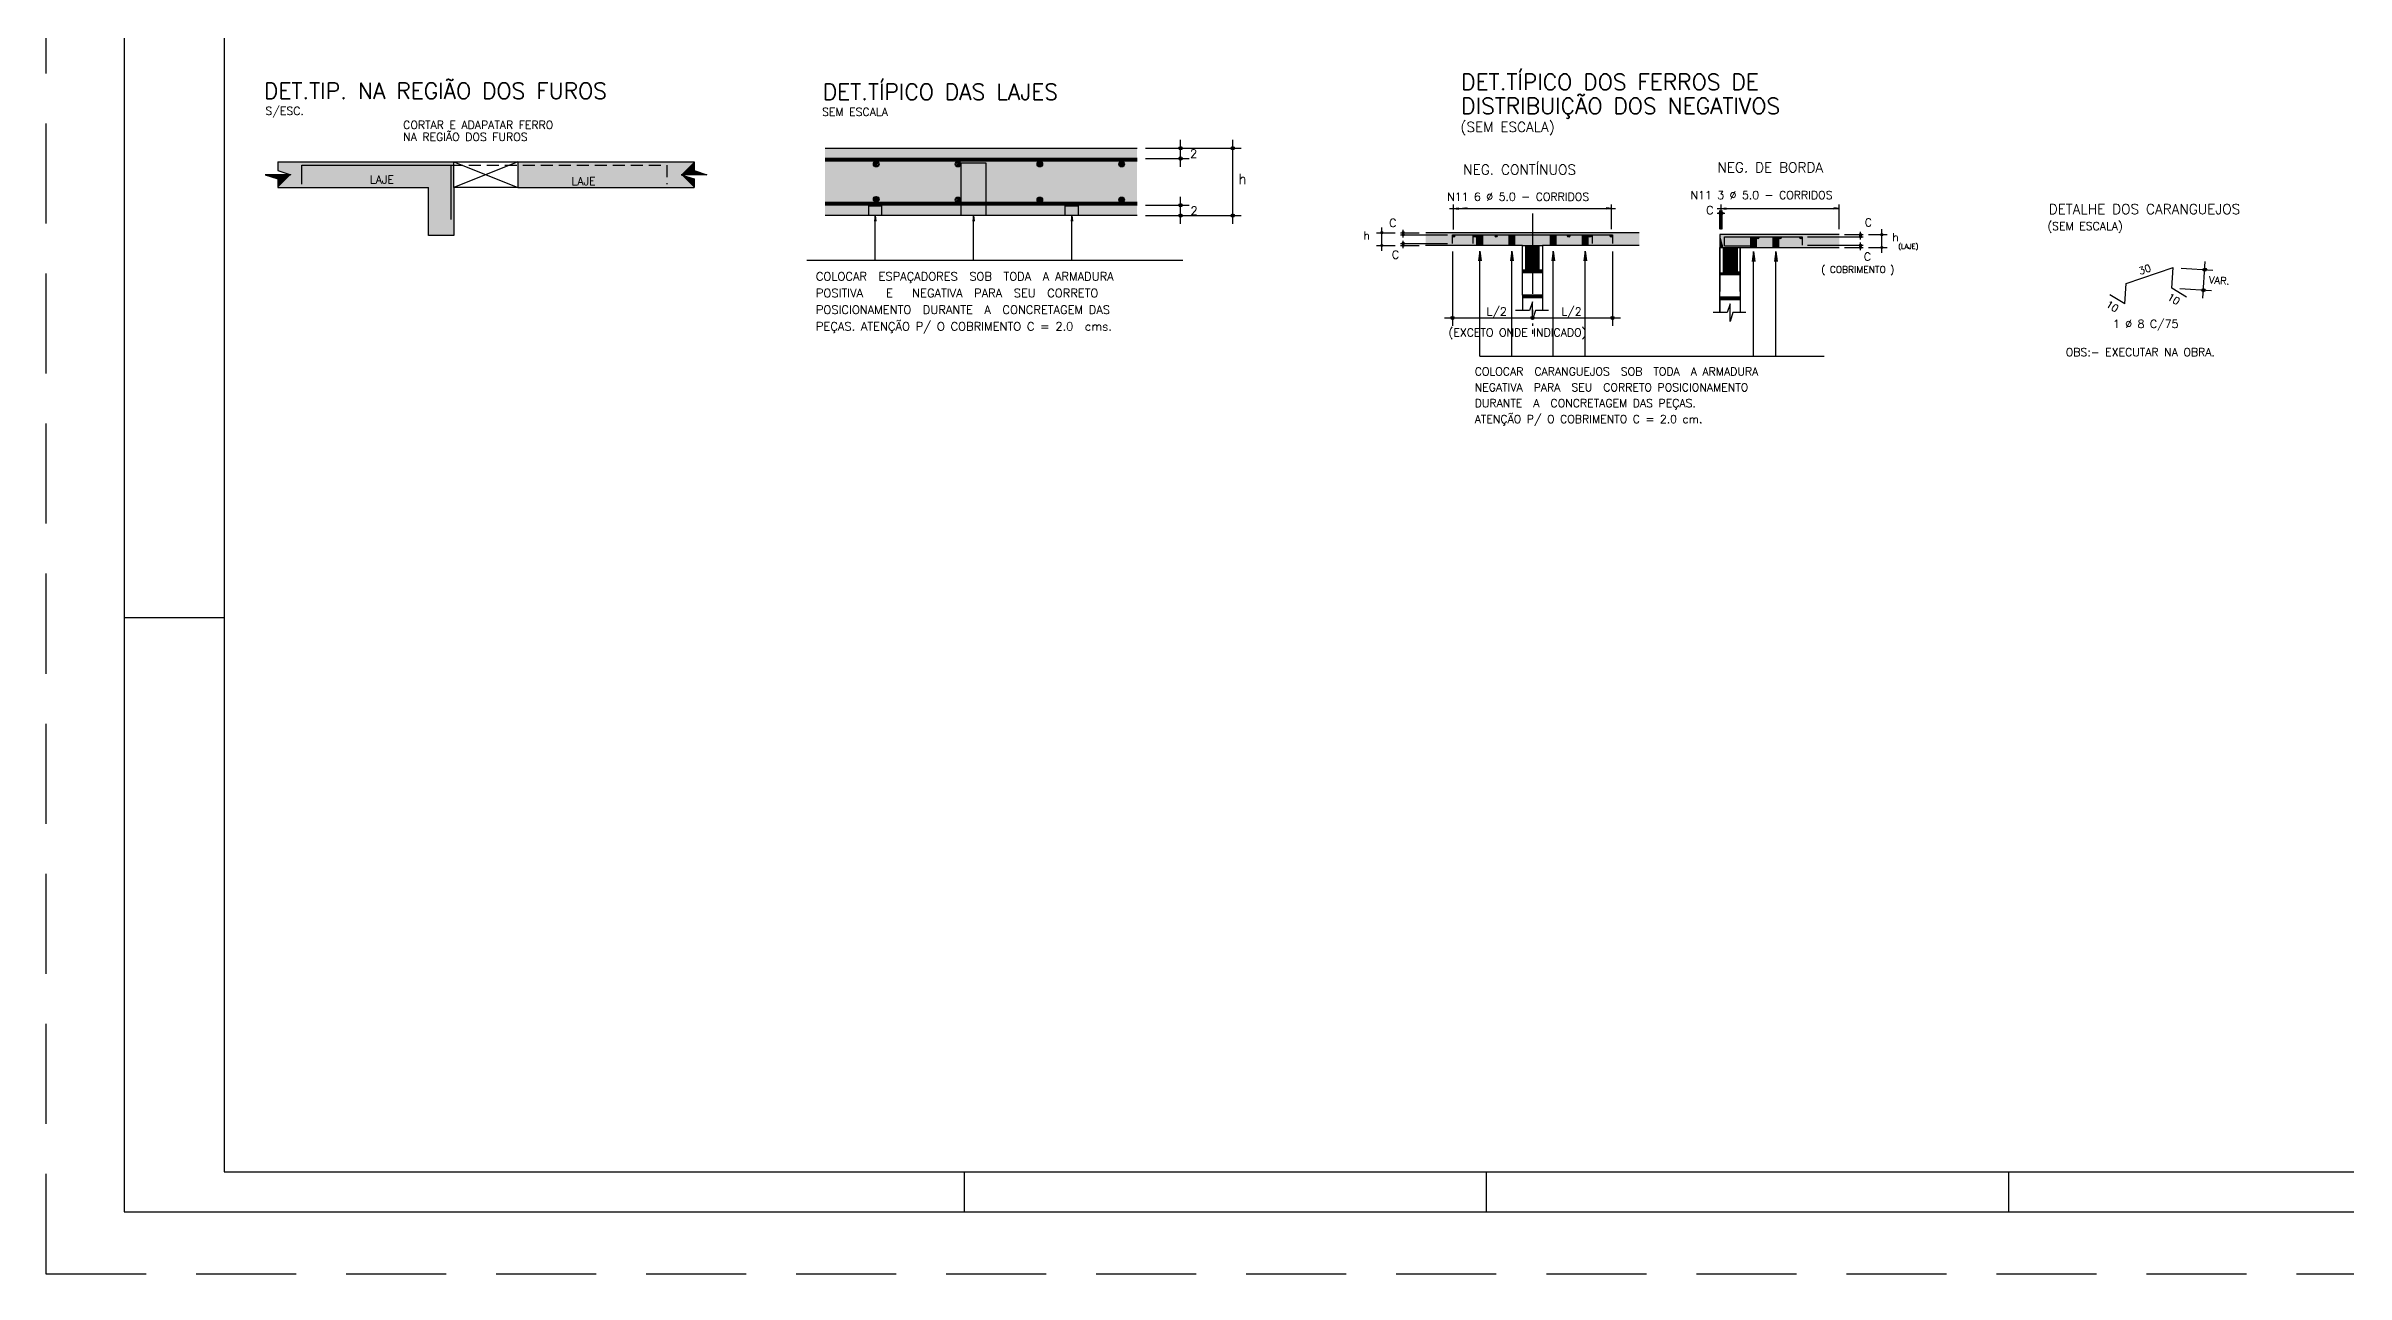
# Model space of a CAD drawing. Extents: x -1.9 to 86, y -1.6 to 60.9.
# Drawn here: x -1.9 to 55.5, y -1.6 to 29.1 of the extents above; entities that cross this region are included whole.
import ezdxf

# ---------------------------------------------------------------- set-up
doc = ezdxf.new("R2010")
doc.units = 0
doc.header["$MEASUREMENT"] = 0
for name, pattern in [('ESTILO_TQS_0001', [0.45, 0.3, -0.15]), ('ESTILO_TQS_0004', [3.3, 2, -0.4, 0.05, -0.4, 0.05, -0.4]), ('HIDDEN', [0.375, 0.25, -0.125])]:
    doc.linetypes.add(name, pattern=pattern)
doc.layers.get('0').update_dxf_attribs({"linetype": 'CONTINUOUS'})
doc.layers.get('Defpoints').update_dxf_attribs({"linetype": 'CONTINUOUS'})
for name, color, linetype in [('ARQ_FOLHA', 7, 'CONTINUOUS'), ('PENA_01', 1, 'CONTINUOUS'), ('PENA_02', 2, 'CONTINUOUS'), ('PENA_03', 3, 'CONTINUOUS'), ('PENA_04', 4, 'CONTINUOUS'), ('PENA_05', 5, 'CONTINUOUS'), ('PENA_06', 6, 'CONTINUOUS'), ('PENA_10', 253, 'CONTINUOUS')]:
    doc.layers.add(name, color=color, linetype=linetype)
doc.styles.get("Standard").update_dxf_attribs({"font": 'ROMANS.SHX'})

# ---------------------------------------------------------------- blocks, each defined once
blk = doc.blocks.new('FOLHA A1 - 841 X 594')
at = {"layer": 'ARQ_FOLHA', "color": 1}
for p, q in [((-816, 148.5), (-841, 148.5)), ((-631, 10), (-631, 0)), ((-500.5, 10), (-500.5, 0)), ((-370, 10), (-370, 0))]:
    blk.add_line(p, q, dxfattribs=at)
for points in [[(-841, 0), (0, 0), (0, 594), (-841, 594)], [(-816, 10), (-10, 10), (-10, 584), (-816, 584)]]:
    blk.add_lwpolyline(points, close=True, dxfattribs=at)
at = {"layer": 'Defpoints', "color": 8, "linetype": 'HIDDEN', "ltscale": 100}
blk.add_lwpolyline([(-860.5, 609.5), (-860.5, -15.5), (19.5, -15.5), (19.5, 609.5)], close=True, dxfattribs=at)
blk = doc.blocks.new('*U24')
blk.add_blockref('FOLHA A1 - 841 X 594', (0, 0))

msp = doc.modelspace()

# ---------------------------------------------------------------- linework, layer by layer
at = {"layer": 'PENA_01', "linetype": 'Continuous'}
for p, q in [((25.532, 26.579), (26.619, 26.579)), ((25.742, 26.579), (27.922, 26.579)), ((26.409, 26.114), (26.409, 26.789)), ((27.712, 24.689), (27.712, 26.789)), ((8.247, 26.239), (9.847, 25.599)), ((9.847, 26.239), (8.247, 25.599)), ((25.532, 26.324), (26.619, 26.324)), ((26.409, 24.689), (26.409, 25.365)), ((25.532, 25.155), (26.619, 25.155)), ((25.532, 24.899), (26.619, 24.899)), ((25.742, 24.899), (27.922, 24.899)), ((33.132, 25.073), (37.276, 25.073)), ((33.232, 24.552), (33.232, 25.173)), ((33.232, 25.073), (33.364, 25.091)), ((33.232, 25.073), (33.364, 25.056)), ((33.463, 25.073), (33.59, 25.073)), ((37.176, 25.073), (37.043, 25.091)), ((37.176, 25.073), (37.043, 25.056)), ((37.176, 24.555), (37.176, 25.173)), ((39.816, 25.073), (42.871, 25.073)), ((39.822, 24.956), (40.008, 24.956)), ((39.888, 24.556), (39.888, 25.022)), ((39.916, 24.552), (39.916, 25.173)), ((39.916, 25.073), (40.048, 25.091)), ((39.916, 25.073), (40.048, 25.056)), ((39.942, 24.556), (39.942, 25.022)), ((42.871, 25.073), (42.738, 25.091)), ((42.871, 25.073), (42.738, 25.056)), ((42.871, 24.555), (42.871, 25.173)), ((31.305, 24.471), (31.771, 24.471)), ((31.305, 24.151), (31.771, 24.151)), ((31.438, 24.018), (31.438, 24.604)), ((31.905, 24.471), (32.371, 24.471)), ((31.905, 24.418), (33.08, 24.418)), ((31.905, 24.204), (33.08, 24.204)), ((31.905, 24.151), (32.371, 24.151)), ((31.971, 24.351), (31.971, 24.538)), ((31.971, 24.084), (31.971, 24.271)), ((42.075, 24.369), (43.471, 24.369)), ((42.075, 24.156), (43.471, 24.156)), ((43.004, 24.422), (43.471, 24.422)), ((43.404, 24.302), (43.404, 24.489)), ((43.404, 24.036), (43.404, 24.222)), ((43.604, 24.422), (44.071, 24.422)), ((43.937, 23.969), (43.937, 24.556)), ((33.204, 24.004), (33.204, 22.141)), ((37.204, 24.004), (37.204, 22.141)), ((43.004, 24.102), (43.471, 24.102)), ((43.604, 24.102), (44.071, 24.102)), ((51.415, 23.586), (52.206, 23.534)), ((51.96, 22.835), (52.02, 23.747)), ((51.381, 23.074), (52.173, 23.022)), ((33.004, 22.341), (35.404, 22.341)), ((35.004, 22.341), (37.404, 22.341)), ((35.204, 22.203), (35.204, 22.141)), ((35.204, 22.203), (35.204, 22.141)), ((33.884, 21.387), (42.491, 21.387))]:
    msp.add_line(p, q, dxfattribs=at)
at = {"layer": 'PENA_01', "linetype": 'ESTILO_TQS_0004'}
msp.add_line((35.204, 24.946), (35.204, 21.636), dxfattribs=at)
at = {"layer": 'PENA_01', "linetype": 'Continuous'}
for points in [[(18.774, 23.782), (18.774, 24.899), (18.792, 24.76), (18.774, 24.899), (18.756, 24.76)], [(21.231, 23.782), (21.231, 24.899), (21.249, 24.76), (21.231, 24.899), (21.213, 24.76)], [(23.688, 23.782), (23.688, 24.899), (23.706, 24.76), (23.688, 24.899), (23.67, 24.76)], [(33.884, 21.387), (33.884, 24.012), (33.917, 23.764), (33.884, 24.012), (33.851, 23.764)], [(34.684, 21.387), (34.684, 24.012), (34.717, 23.764), (34.684, 24.012), (34.651, 23.764)], [(35.724, 21.387), (35.724, 24.012), (35.757, 23.764), (35.724, 24.012), (35.691, 23.764)], [(36.524, 21.387), (36.524, 24.012), (36.557, 23.764), (36.524, 24.012), (36.491, 23.764)], [(40.728, 21.387), (40.728, 24.002), (40.761, 23.754), (40.728, 24.002), (40.696, 23.754)], [(41.289, 21.387), (41.289, 24.002), (41.322, 23.754), (41.289, 24.002), (41.257, 23.754)]]:
    msp.add_lwpolyline(points, dxfattribs=at)
for centre, radius in [((39.888, 24.956), 0.0267), ((39.888, 24.956), 0.0133), ((39.942, 24.956), 0.0267), ((39.942, 24.956), 0.0133), ((31.438, 24.471), 0.0267), ((31.438, 24.151), 0.0267), ((31.438, 24.471), 0.0133), ((31.438, 24.151), 0.0133), ((31.971, 24.471), 0.0267), ((31.971, 24.418), 0.0267), ((31.971, 24.204), 0.0267), ((31.971, 24.151), 0.0267), ((31.971, 24.471), 0.0133), ((31.971, 24.418), 0.0133), ((31.971, 24.204), 0.0133), ((31.971, 24.151), 0.0133), ((43.404, 24.422), 0.0267), ((43.404, 24.369), 0.0267), ((43.404, 24.156), 0.0267), ((43.404, 24.422), 0.0133), ((43.404, 24.369), 0.0133), ((43.404, 24.156), 0.0133), ((43.937, 24.422), 0.0267), ((43.937, 24.422), 0.0133), ((43.404, 24.102), 0.0267), ((43.404, 24.102), 0.0133), ((43.937, 24.102), 0.0267), ((43.937, 24.102), 0.0133)]:
    msp.add_circle(centre, radius, dxfattribs=at)
at = {"layer": 'PENA_02', "linetype": 'Continuous'}
for centre, radius in [((26.409, 26.579), 0.042), ((26.409, 26.579), 0.021), ((27.712, 26.579), 0.042), ((27.712, 26.579), 0.021), ((26.409, 26.324), 0.042), ((26.409, 26.324), 0.021), ((26.409, 25.155), 0.042), ((26.409, 24.899), 0.042), ((26.409, 25.155), 0.021), ((26.409, 24.899), 0.021), ((27.712, 24.899), 0.042), ((27.712, 24.899), 0.021), ((52.007, 23.547), 0.04), ((51.973, 23.035), 0.04), ((51.973, 23.035), 0.02), ((52.007, 23.547), 0.02), ((33.204, 22.341), 0.04), ((33.204, 22.341), 0.02), ((35.204, 22.341), 0.04), ((35.204, 22.341), 0.04), ((35.204, 22.341), 0.02), ((35.204, 22.341), 0.02), ((37.204, 22.341), 0.04), ((37.204, 22.341), 0.02)]:
    msp.add_circle(centre, radius, dxfattribs=at)
at = {"layer": 'PENA_03', "linetype": 'Continuous'}
for p, q in [((17.521, 26.579), (25.322, 26.579)), ((3.847, 26.239), (8.247, 26.239)), ((8.247, 25.599), (8.247, 26.239)), ((8.247, 26.239), (9.847, 26.239)), ((9.847, 26.239), (14.247, 26.239)), ((9.847, 26.239), (9.847, 25.599)), ((25.322, 26.324), (17.521, 26.324)), ((25.322, 26.31), (17.521, 26.31)), ((25.322, 26.296), (17.521, 26.296)), ((25.322, 26.282), (17.521, 26.282)), ((25.322, 26.268), (17.521, 26.268)), ((25.322, 26.254), (17.521, 26.254)), ((18.732, 26.173), (18.812, 26.253)), ((18.743, 26.144), (18.84, 26.242)), ((18.745, 26.225), (18.76, 26.24)), ((18.763, 26.125), (18.86, 26.221)), ((18.793, 26.114), (18.871, 26.192)), ((20.777, 26.173), (20.857, 26.253)), ((20.788, 26.144), (20.885, 26.242)), ((20.79, 26.225), (20.804, 26.24)), ((20.808, 26.125), (20.905, 26.221)), ((20.837, 26.114), (20.915, 26.192)), ((22.821, 26.173), (22.901, 26.253)), ((22.833, 26.144), (22.93, 26.242)), ((22.835, 26.225), (22.849, 26.24)), ((22.853, 26.125), (22.949, 26.221)), ((22.882, 26.114), (22.96, 26.192)), ((24.866, 26.173), (24.946, 26.253)), ((24.877, 26.144), (24.975, 26.242)), ((24.879, 26.225), (24.894, 26.24)), ((24.897, 26.125), (24.994, 26.221)), ((24.927, 26.114), (25.005, 26.192)), ((3.847, 25.599), (7.607, 25.599)), ((7.607, 24.399), (7.607, 25.599)), ((9.847, 25.599), (8.247, 25.599)), ((8.247, 25.599), (8.247, 24.399)), ((9.847, 25.599), (14.247, 25.599)), ((18.732, 25.296), (18.812, 25.375)), ((18.743, 25.267), (18.84, 25.364)), ((18.745, 25.348), (18.76, 25.363)), ((18.763, 25.248), (18.86, 25.344)), ((18.793, 25.237), (18.871, 25.315)), ((20.777, 25.281), (20.857, 25.361)), ((20.788, 25.253), (20.885, 25.35)), ((20.79, 25.334), (20.804, 25.349)), ((20.808, 25.233), (20.905, 25.33)), ((20.837, 25.223), (20.915, 25.301)), ((22.821, 25.281), (22.901, 25.361)), ((22.833, 25.253), (22.93, 25.35)), ((22.835, 25.334), (22.849, 25.349)), ((22.853, 25.233), (22.949, 25.33)), ((22.882, 25.223), (22.96, 25.301)), ((24.866, 25.281), (24.946, 25.361)), ((24.877, 25.253), (24.975, 25.35)), ((24.879, 25.334), (24.894, 25.349)), ((24.897, 25.233), (24.994, 25.33)), ((24.927, 25.223), (25.005, 25.301)), ((25.322, 25.225), (17.521, 25.225)), ((25.322, 25.211), (17.521, 25.211)), ((25.322, 25.197), (17.521, 25.197)), ((25.322, 25.183), (17.521, 25.183)), ((25.322, 25.169), (17.521, 25.169)), ((25.322, 25.155), (17.521, 25.155)), ((25.322, 24.899), (17.521, 24.899)), ((8.247, 24.399), (7.607, 24.399)), ((34.951, 24.151), (32.531, 24.151)), ((37.871, 24.471), (32.537, 24.471)), ((33.817, 24.151), (33.817, 24.418)), ((33.951, 24.418), (33.951, 24.151)), ((34.617, 24.151), (34.617, 24.418)), ((34.751, 24.418), (34.751, 24.151)), ((34.951, 22.911), (34.951, 24.151)), ((37.871, 24.151), (35.457, 24.151)), ((35.457, 24.151), (35.457, 22.911)), ((35.655, 24.418), (35.833, 24.418)), ((35.833, 24.151), (35.655, 24.151)), ((35.657, 24.151), (35.657, 24.418)), ((35.791, 24.418), (35.791, 24.151)), ((36.457, 24.151), (36.457, 24.418)), ((36.657, 24.151), (36.506, 24.151)), ((36.591, 24.418), (36.591, 24.151)), ((42.871, 24.422), (39.888, 24.422)), ((39.888, 24.422), (39.888, 23.004)), ((40.662, 24.102), (40.662, 24.369)), ((40.795, 24.369), (40.795, 24.102)), ((41.199, 24.369), (41.356, 24.369)), ((41.223, 24.102), (41.223, 24.369)), ((41.356, 24.369), (41.356, 24.102)), ((17.07, 23.782), (26.461, 23.782)), ((39.888, 22.473), (39.888, 24.102)), ((40.395, 23.004), (40.395, 24.102)), ((40.395, 24.102), (42.871, 24.102)), ((40.395, 24.102), (40.395, 22.862)), ((41.356, 24.102), (41.199, 24.102)), ((34.951, 23.473), (35.457, 23.473)), ((39.888, 23.424), (40.395, 23.424)), ((35.457, 22.911), (34.951, 22.911)), ((34.951, 22.911), (34.951, 22.521)), ((34.951, 22.853), (35.457, 22.853)), ((35.457, 22.911), (35.457, 22.516)), ((40.395, 22.862), (39.888, 22.862)), ((39.888, 22.862), (39.888, 22.473)), ((39.888, 22.804), (40.395, 22.804)), ((40.395, 22.862), (40.395, 22.467)), ((35.204, 22.403), (35.204, 22.403)), ((35.204, 22.403), (35.204, 22.403))]:
    msp.add_line(p, q, dxfattribs=at)
for points in [[(3.847, 26.239), (3.847, 26.026), (4.167, 25.919), (3.527, 25.919), (3.847, 25.813), (3.847, 25.599)], [(14.247, 26.239), (14.247, 26.026), (14.567, 25.919), (13.927, 25.919), (14.247, 25.813), (14.247, 25.599)], [(20.92, 26.214), (21.542, 26.214), (21.542, 24.899), (20.92, 24.899), (20.92, 26.214)], [(18.613, 25.139), (18.935, 25.139), (18.935, 24.899), (18.613, 24.899), (18.613, 25.139)], [(23.527, 25.139), (23.849, 25.139), (23.849, 24.899), (23.527, 24.899), (23.527, 25.139)], [(34.951, 23.531), (34.951, 24.151), (35.457, 24.151), (35.457, 23.531), (34.951, 23.531)], [(35.041, 23.531), (35.041, 24.151)], [(35.361, 24.151), (35.361, 23.531)], [(39.888, 23.482), (39.888, 24.102), (40.395, 24.102), (40.395, 23.482), (39.978, 23.482)], [(39.978, 23.482), (39.978, 24.102)], [(40.318, 24.102), (40.318, 23.482)], [(35.601, 22.522), (35.277, 22.522), (35.204, 22.302), (35.204, 22.742), (35.131, 22.522), (34.779, 22.522)], [(40.539, 22.473), (40.215, 22.473), (40.142, 22.253), (40.142, 22.693), (40.069, 22.473), (39.717, 22.473)]]:
    msp.add_lwpolyline(points, dxfattribs=at)
for centre, radius in [((18.801, 26.184), 0.07), ((20.846, 26.184), 0.07), ((22.891, 26.184), 0.07), ((24.935, 26.184), 0.07), ((18.801, 25.306), 0.07), ((20.846, 25.292), 0.07), ((22.891, 25.292), 0.07), ((24.935, 25.292), 0.07), ((33.232, 24.385), 0.0267), ((33.765, 24.385), 0.0267), ((34.298, 24.385), 0.0267), ((36.109, 24.389), 0.0267), ((36.642, 24.389), 0.0267), ((37.176, 24.389), 0.0267), ((40.837, 24.34), 0.0267), ((41.394, 24.34), 0.0267), ((41.913, 24.34), 0.0267)]:
    msp.add_circle(centre, radius, dxfattribs=at)
for points in [[(33.258, 24.385), (33.218, 24.408), (33.207, 24.394)], [(33.258, 24.385), (33.207, 24.394), (33.207, 24.376)], [(33.258, 24.385), (33.207, 24.376), (33.218, 24.362)], [(33.258, 24.385), (33.236, 24.411), (33.218, 24.408)], [(33.258, 24.385), (33.218, 24.362), (33.236, 24.359)], [(33.258, 24.385), (33.252, 24.402), (33.236, 24.411)], [(33.258, 24.385), (33.236, 24.359), (33.252, 24.368)], [(33.258, 24.385), (33.252, 24.368), (33.258, 24.385)], [(33.792, 24.385), (33.752, 24.408), (33.74, 24.394)], [(33.792, 24.385), (33.74, 24.394), (33.74, 24.376)], [(33.792, 24.385), (33.74, 24.376), (33.752, 24.362)], [(33.792, 24.385), (33.77, 24.411), (33.752, 24.408)], [(33.792, 24.385), (33.752, 24.362), (33.77, 24.359)], [(33.792, 24.385), (33.786, 24.402), (33.77, 24.411)], [(33.792, 24.385), (33.77, 24.359), (33.786, 24.368)], [(33.792, 24.385), (33.786, 24.368), (33.792, 24.385)], [(34.325, 24.385), (34.285, 24.408), (34.273, 24.394)], [(34.325, 24.385), (34.273, 24.394), (34.273, 24.376)], [(34.325, 24.385), (34.273, 24.376), (34.285, 24.362)], [(34.325, 24.385), (34.303, 24.411), (34.285, 24.408)], [(34.325, 24.385), (34.285, 24.362), (34.303, 24.359)], [(34.325, 24.385), (34.319, 24.402), (34.303, 24.411)], [(34.325, 24.385), (34.303, 24.359), (34.319, 24.368)], [(34.325, 24.385), (34.319, 24.368), (34.325, 24.385)], [(36.136, 24.389), (36.096, 24.412), (36.084, 24.398)], [(36.136, 24.389), (36.084, 24.398), (36.084, 24.379)], [(36.136, 24.389), (36.084, 24.379), (36.096, 24.365)], [(36.136, 24.389), (36.113, 24.415), (36.096, 24.412)], [(36.136, 24.389), (36.096, 24.365), (36.113, 24.362)], [(36.136, 24.389), (36.129, 24.406), (36.113, 24.415)], [(36.136, 24.389), (36.113, 24.362), (36.129, 24.371)], [(36.136, 24.389), (36.129, 24.371), (36.136, 24.389)], [(36.669, 24.389), (36.629, 24.412), (36.617, 24.398)], [(36.669, 24.389), (36.617, 24.398), (36.617, 24.379)], [(36.669, 24.389), (36.617, 24.379), (36.629, 24.365)], [(36.669, 24.389), (36.647, 24.415), (36.629, 24.412)], [(36.669, 24.389), (36.629, 24.365), (36.647, 24.362)], [(36.669, 24.389), (36.663, 24.406), (36.647, 24.415)], [(36.669, 24.389), (36.647, 24.362), (36.663, 24.371)], [(36.669, 24.389), (36.663, 24.371), (36.669, 24.389)], [(37.202, 24.389), (37.162, 24.412), (37.15, 24.398)], [(37.202, 24.389), (37.15, 24.398), (37.15, 24.379)], [(37.202, 24.389), (37.15, 24.379), (37.162, 24.365)], [(37.202, 24.389), (37.18, 24.415), (37.162, 24.412)], [(37.202, 24.389), (37.162, 24.365), (37.18, 24.362)], [(37.202, 24.389), (37.196, 24.406), (37.18, 24.415)], [(37.202, 24.389), (37.18, 24.362), (37.196, 24.371)], [(37.202, 24.389), (37.196, 24.371), (37.202, 24.389)], [(40.864, 24.34), (40.824, 24.364), (40.812, 24.35)], [(40.864, 24.34), (40.812, 24.35), (40.812, 24.331)], [(40.864, 24.34), (40.812, 24.331), (40.824, 24.317)], [(40.864, 24.34), (40.842, 24.367), (40.824, 24.364)], [(40.864, 24.34), (40.824, 24.317), (40.842, 24.314)], [(40.864, 24.34), (40.858, 24.358), (40.842, 24.367)], [(40.864, 24.34), (40.842, 24.314), (40.858, 24.323)], [(40.864, 24.34), (40.858, 24.323), (40.864, 24.34)], [(41.42, 24.34), (41.38, 24.364), (41.369, 24.35)], [(41.42, 24.34), (41.369, 24.35), (41.369, 24.331)], [(41.42, 24.34), (41.369, 24.331), (41.38, 24.317)], [(41.42, 24.34), (41.398, 24.367), (41.38, 24.364)], [(41.42, 24.34), (41.38, 24.317), (41.398, 24.314)], [(41.42, 24.34), (41.414, 24.358), (41.398, 24.367)], [(41.42, 24.34), (41.398, 24.314), (41.414, 24.323)], [(41.42, 24.34), (41.414, 24.323), (41.42, 24.34)], [(41.94, 24.34), (41.9, 24.364), (41.888, 24.35)], [(41.94, 24.34), (41.888, 24.35), (41.888, 24.331)], [(41.94, 24.34), (41.888, 24.331), (41.9, 24.317)], [(41.94, 24.34), (41.917, 24.367), (41.9, 24.364)], [(41.94, 24.34), (41.9, 24.317), (41.917, 24.314)], [(41.94, 24.34), (41.933, 24.358), (41.917, 24.367)], [(41.94, 24.34), (41.917, 24.314), (41.933, 24.323)], [(41.94, 24.34), (41.933, 24.323), (41.94, 24.34)]]:
    msp.add_solid(points, dxfattribs=at)
at = {"layer": 'PENA_04', "linetype": 'Continuous'}
msp.add_line((41.942, 24.156), (41.942, 24.156), dxfattribs=at)
at = {"layer": 'PENA_05', "linetype": 'Continuous'}
for p, q in [((33.71, 24.418), (33.71, 24.198)), ((36.693, 24.418), (36.693, 24.198)), ((40.002, 24.369), (41.942, 24.369)), ((40.002, 24.142), (40.002, 24.369)), ((41.942, 24.369), (41.942, 24.156)), ((40.002, 24.142), (40.802, 24.142)), ((50.039, 23.204), (51.215, 23.599)), ((51.182, 23.087), (51.215, 23.599)), ((50.006, 22.692), (50.039, 23.204)), ((51.551, 22.86), (51.182, 23.087)), ((50.006, 22.692), (49.636, 22.919))]:
    msp.add_line(p, q, dxfattribs=at)
for points in [[(4.447, 25.679), (4.447, 26.159), (8.167, 26.159), (8.167, 24.799)], [(33.204, 24.204), (33.204, 24.418), (37.204, 24.418), (37.204, 24.204)]]:
    msp.add_lwpolyline(points, dxfattribs=at)
at = {"layer": 'PENA_06', "linetype": 'ESTILO_TQS_0001'}
msp.add_lwpolyline([(8.167, 26.159), (13.567, 26.159), (13.567, 25.679)], dxfattribs=at)
at = {"layer": 'PENA_10', "linetype": 'Continuous'}
for points in [[(25.322, 24.899), (17.521, 24.899), (17.521, 26.579)], [(25.322, 24.899), (17.521, 26.579), (25.322, 26.579)], [(25.322, 24.899), (25.322, 26.579), (25.322, 24.899)], [(4.167, 25.919), (3.847, 25.813), (3.527, 25.919)], [(4.167, 25.919), (3.847, 26.026), (8.247, 26.239)], [(8.247, 26.239), (3.847, 26.026), (3.847, 26.239)], [(4.167, 25.919), (7.607, 25.599), (3.847, 25.599)], [(4.167, 25.919), (3.847, 25.599), (3.847, 25.813)], [(4.167, 25.919), (8.247, 26.239), (7.607, 25.599)], [(7.607, 24.399), (7.607, 25.599), (8.247, 26.239)], [(7.607, 24.399), (8.247, 26.239), (8.247, 24.399)], [(13.927, 25.919), (14.247, 26.239), (9.847, 26.239)], [(13.927, 25.919), (9.847, 26.239), (14.247, 25.599)], [(14.247, 25.599), (9.847, 26.239), (9.847, 25.599)], [(13.927, 25.919), (14.247, 26.026), (14.247, 26.239)], [(13.927, 25.919), (14.567, 25.919), (14.247, 26.026)], [(13.927, 25.919), (14.247, 25.599), (14.247, 25.813)], [(32.537, 24.471), (32.537, 24.151), (35.041, 24.151)], [(32.537, 24.471), (35.041, 24.151), (37.871, 24.471)], [(33.817, 24.151), (33.951, 24.151), (33.951, 24.418)], [(33.817, 24.151), (33.951, 24.418), (33.817, 24.418)], [(33.817, 24.151), (33.817, 24.418), (33.817, 24.151)], [(34.617, 24.151), (34.751, 24.151), (34.751, 24.418)], [(34.617, 24.151), (34.751, 24.418), (34.617, 24.418)], [(34.617, 24.151), (34.617, 24.418), (34.617, 24.151)], [(35.041, 24.151), (35.361, 24.151), (37.871, 24.471)], [(35.041, 23.531), (35.361, 23.531), (35.041, 24.151)], [(35.361, 23.531), (35.361, 24.151), (35.041, 24.151)], [(35.361, 24.151), (37.871, 24.151), (37.871, 24.471)], [(35.657, 24.151), (35.791, 24.151), (35.791, 24.418)], [(35.657, 24.151), (35.791, 24.418), (35.657, 24.418)], [(35.657, 24.151), (35.657, 24.418), (35.657, 24.151)], [(36.457, 24.151), (36.591, 24.151), (36.591, 24.418)], [(36.457, 24.151), (36.591, 24.418), (36.457, 24.418)], [(36.457, 24.151), (36.457, 24.418), (36.457, 24.151)], [(39.888, 24.422), (39.888, 24.102), (39.978, 24.102)], [(39.888, 24.422), (39.978, 24.102), (42.871, 24.422)], [(39.978, 24.102), (40.318, 24.102), (42.871, 24.422)], [(40.318, 24.102), (42.871, 24.102), (42.871, 24.422)], [(40.662, 24.102), (40.795, 24.102), (40.795, 24.369)], [(40.662, 24.102), (40.795, 24.369), (40.662, 24.369)], [(40.662, 24.102), (40.662, 24.369), (40.662, 24.102)], [(41.223, 24.102), (41.356, 24.102), (41.356, 24.369)], [(41.223, 24.102), (41.356, 24.369), (41.223, 24.369)], [(41.223, 24.102), (41.223, 24.369), (41.223, 24.102)], [(39.978, 23.482), (40.318, 23.482), (39.978, 24.102)], [(40.318, 23.482), (40.318, 24.102), (39.978, 24.102)], [(34.951, 23.531), (35.457, 23.531), (35.457, 23.473)], [(34.951, 23.531), (35.457, 23.473), (34.951, 23.473)], [(34.951, 23.531), (34.951, 23.473), (34.951, 23.531)], [(39.888, 23.482), (40.395, 23.482), (40.395, 23.424)], [(39.888, 23.482), (40.395, 23.424), (39.888, 23.424)], [(39.888, 23.482), (39.888, 23.424), (39.888, 23.482)], [(34.951, 22.911), (35.457, 22.911), (35.457, 22.853)], [(34.951, 22.911), (35.457, 22.853), (34.951, 22.853)], [(34.951, 22.911), (34.951, 22.853), (34.951, 22.911)], [(39.888, 22.862), (40.395, 22.862), (40.395, 22.804)], [(39.888, 22.862), (40.395, 22.804), (39.888, 22.804)], [(39.888, 22.862), (39.888, 22.804), (39.888, 22.862)]]:
    msp.add_solid(points, dxfattribs=at)

# ---------------------------------------------------------------- block references
at = {"xscale": 0.09999999999999938, "yscale": 0.09999999999999938, "zscale": 0.09999999999999938}
msp.add_blockref('*U24', (84.1, 0), dxfattribs=at)

# ---------------------------------------------------------------- texts
at = {"layer": 'PENA_01', "linetype": 'Continuous'}
for s, height, p in [('C', 0.2, (31.624, 24.615)), ('C', 0.2, (39.546, 24.933)), ('C', 0.2, (43.509, 24.628)), ('h', 0.2, (30.98, 24.304)), ('h', 0.2, (44.195, 24.256)), ('(LAJE)', 0.12, (44.347, 24.071)), ('C', 0.2, (31.69, 23.821)), ('( COBRIMENTO )', 0.16667, (42.421, 23.466)), ('C', 0.2, (43.486, 23.772)), ('1 %%c 8 C/75', 0.2, (49.711, 22.09))]:
    msp.add_text(s, height=height, dxfattribs=at).set_placement(p)
for s, rotation, p in [('30', 18.558, (50.387, 23.418)), ('VAR.', 356.248, (52.107, 23.203)), ('10', 328.465, (49.521, 22.635)), ('10', 328.465, (51.052, 22.815))]:
    msp.add_text(s, height=0.18, rotation=rotation, dxfattribs=at).set_placement(p)
at = {"layer": 'PENA_02', "linetype": 'Continuous'}
for s, p in [('CORTAR E ADAPATAR FERRO', (6.976, 27.064)), ('NA REGIÃO DOS FUROS', (6.976, 26.764)), ('LAJE', (6.146, 25.696)), ('LAJE', (11.187, 25.66))]:
    msp.add_text(s, height=0.2, dxfattribs=at).set_placement(p)
at = {"layer": 'PENA_03', "linetype": 'Continuous'}
for s, height, p in [('S/ESC.', 0.2, (3.536, 27.414)), ('SEM ESCALA', 0.2, (17.446, 27.389)), ('(SEM ESCALA)', 0.25, (33.403, 26.987)), ('2', 0.21, (26.642, 26.339)), ('N11 6 %%c 5.0 - CORRIDOS', 0.2, (33.072, 25.269)), ('N11 3 %%c 5.0 - CORRIDOS', 0.2, (39.154, 25.311)), ('2', 0.21, (26.657, 24.915)), ('N11 %%c 5 C=COR', 0.01, (33.458, 25.081)), ('(SEM ESCALA)', 0.2, (48.072, 24.535)), ('COLOCAR  ESPAÇADORES  SOB  TODA  A ARMADURA', 0.21, (17.293, 23.274)), ('POSITIVA   E   NEGATIVA  PARA  SEU  CORRETO', 0.21, (17.293, 22.858)), ('POSICIONAMENTO  DURANTE  A  CONCRETAGEM DAS', 0.21, (17.293, 22.441)), ('L/2', 0.2, (34.056, 22.401)), ('L/2', 0.2, (35.924, 22.401)), ('PEÇAS. ATENÇÃO P/ O COBRIMENTO C = 2.0  cms.', 0.21, (17.293, 22.025)), ('(EXCETO ONDE INDICADO)', 0.2, (33.106, 21.876)), ('OBS:- EXECUTAR NA OBRA.', 0.2, (48.532, 21.385)), ('COLOCAR  CARANGUEJOS  SOB  TODA  A ARMADURA', 0.2, (33.759, 20.902)), ('NEGATIVA  PARA  SEU  CORRETO POSICIONAMENTO', 0.2, (33.759, 20.506)), ('DURANTE  A  CONCRETAGEM DAS PEÇAS.', 0.2, (33.759, 20.11)), ('ATENÇÃO P/ O COBRIMENTO C = 2.0 cm.', 0.2, (33.759, 19.713))]:
    msp.add_text(s, height=height, dxfattribs=at).set_placement(p)
at = {"layer": 'PENA_04', "linetype": 'Continuous'}
msp.add_text('h', height=0.263, dxfattribs=at).set_placement((27.849, 25.682))
at = {"layer": 'PENA_05', "linetype": 'Continuous'}
for s, height, p in [('DET.TIP. NA REGIÃO DOS FUROS', 0.4, (3.498, 27.814)), ('DET.TÍPICO DAS LAJES', 0.4, (17.465, 27.789)), ('DET.TÍPICO DOS FERROS DE ', 0.4, (33.422, 28.037)), ('DISTRIBUIÇÃO DOS NEGATIVOS', 0.4, (33.422, 27.437)), ('NEG. CONTÍNUOS', 0.25, (33.474, 25.921)), ('NEG. DE BORDA', 0.25, (39.823, 25.977)), ('DETALHE DOS CARANGUEJOS', 0.25, (48.105, 24.935))]:
    msp.add_text(s, height=height, dxfattribs=at).set_placement(p)

doc.saveas('drawing.dxf')
